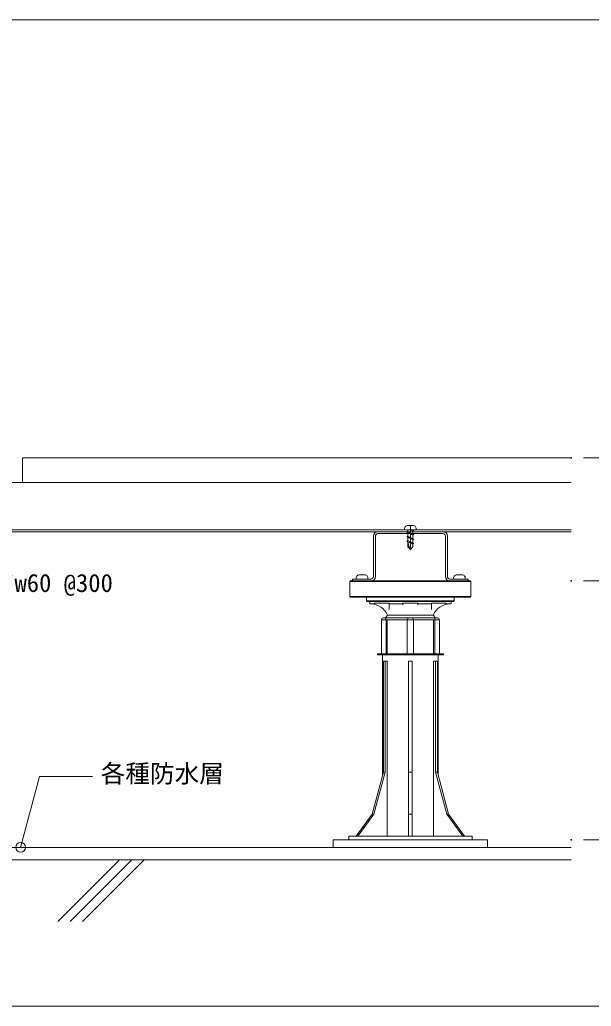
# Model space of a CAD drawing. Units: millimetres, scale not verified. Extents: x -900 to 900, y -400 to 400.
# Drawn here: x -180 to 284, y -400 to 400 of the extents above; entities that cross this region are included whole.
import ezdxf
from ezdxf.enums import TextEntityAlignment as Align

# ---------------------------------------------------------------- set-up
doc = ezdxf.new("R2010")
doc.units = ezdxf.units.MM
doc.header["$LTSCALE"] = 0.5
doc.header["$PDMODE"] = 32
doc.header["$PDSIZE"] = 0.1
for name, color, linetype, lineweight in [('0-0_0', 7, 'Continuous', 20), ('1-0__1-0_', 7, 'Continuous', 18), ('1-2_MOJI', 7, 'Continuous', 18), ('1-4_HATCH', 5, 'Continuous', 18), ('1-5_KUTAI', 9, 'Continuous', 18), ('1-6_BOUSUI', 3, 'Continuous', 18), ('1-7_本体', 1, 'Continuous', 18), ('1-9_00panel', 7, 'Continuous', 18)]:
    doc.layers.add(name, color=color, linetype=linetype, lineweight=lineweight)
doc.layers.add('1-3_Defpoints', color=7, linetype='Continuous')
doc.styles.add('ＭＳ ゴシック', font='')
doc.styles.get('ＭＳ ゴシック').set_extended_font_data('MS Gothic')

# ---------------------------------------------------------------- blocks, each defined once
blk = doc.blocks.new('_DOT')
at = {"layer": '0-0_0'}
for p, q in [((-0.5, 0), (-1, 0)), ((0.25, 0), (-0.25, 0))]:
    blk.add_line(p, q, dxfattribs=at)
blk.add_circle((0, 0), 0.25, dxfattribs=at)
blk = doc.blocks.new('D7')
at = {"layer": '1-2_MOJI', "lineweight": 20}
for p, q in [((422.0829, -2393.8071), (447.864, -2393.8071)), ((444.864, -2395.8071), (444.864, -2424.0913)), ((444.864, -2491.807), (444.864, -2463.5228)), ((422.0829, -2493.807), (447.864, -2493.807))]:
    blk.add_line(p, q, dxfattribs=at)
at = {"layer": '1-3_Defpoints'}
for p in [(412.0829, -2393.8071), (444.864, -2393.8071), (412.0829, -2493.807)]:
    blk.add_point(p, dxfattribs=at)
at = {"layer": '1-2_MOJI', "xscale": 2, "yscale": 2}
for p, rotation in [((444.864, -2393.8071), 90), ((444.864, -2493.807), 270)]:
    blk.add_blockref('_DOT', p, dxfattribs=dict(at, rotation=rotation))
at = {"layer": '1-2_MOJI', "style": 'ＭＳ ゴシック'}
blk.add_text('100', height=14.66, rotation=90, dxfattribs=at).set_placement((454.864, -2458.807), align=Align.BOTTOM_LEFT)
blk = doc.blocks.new('D8')
at = {"layer": '1-2_MOJI', "lineweight": 20}
for p, q in [((422.0829, -2493.807), (447.864, -2493.807)), ((444.864, -2495.807), (444.864, -2589.1928)), ((444.864, -2701.8071), (444.864, -2608.4212)), ((422.0829, -2703.8071), (447.864, -2703.8071))]:
    blk.add_line(p, q, dxfattribs=at)
at = {"layer": '1-3_Defpoints'}
for p in [(412.0829, -2493.807), (444.864, -2493.807), (412.0829, -2703.8071)]:
    blk.add_point(p, dxfattribs=at)
at = {"layer": '1-2_MOJI', "xscale": 2, "yscale": 2}
for p, rotation in [((444.864, -2493.807), 90), ((444.864, -2703.8071), 270)]:
    blk.add_blockref('_DOT', p, dxfattribs=dict(at, rotation=rotation))
at = {"layer": '1-2_MOJI', "style": 'ＭＳ ゴシック'}
blk.add_text('Ｈ', height=14.66, rotation=90, dxfattribs=at).set_placement((454.864, -2593.5786), align=Align.BOTTOM_LEFT)
blk = doc.blocks.new('D6')
at = {"layer": '1-2_MOJI', "lineweight": 20}
for p, q in [((422.0829, -2393.8071), (479.7406, -2393.8071)), ((476.7406, -2395.8071), (476.7406, -2470.9695)), ((476.7406, -2701.8071), (476.7406, -2626.6446)), ((422.0829, -2703.8071), (479.7406, -2703.8071))]:
    blk.add_line(p, q, dxfattribs=at)
at = {"layer": '1-3_Defpoints'}
for p in [(412.0829, -2393.8071), (476.7406, -2393.8071), (412.0829, -2703.8071)]:
    blk.add_point(p, dxfattribs=at)
at = {"layer": '1-2_MOJI', "xscale": 2, "yscale": 2}
for p, rotation in [((476.7406, -2393.8071), 90), ((476.7406, -2703.8071), 270)]:
    blk.add_blockref('_DOT', p, dxfattribs=dict(at, rotation=rotation))
at = {"layer": '1-2_MOJI', "style": 'ＭＳ ゴシック'}
blk.add_text('150～450程度', height=14.66, rotation=90, dxfattribs=at).set_placement((486.7406, -2517.4184), align=Align.BOTTOM_LEFT)

msp = doc.modelspace()

# ---------------------------------------------------------------- linework, layer by layer
at = {"layer": '1-0__1-0_'}
for p, q in [((-777.5609, 24.8613), (267.3124, 24.8613)), ((-777.5609, -13.5387), (267.3124, -13.5387)), ((-777.5609, -15.1386), (267.3124, -15.1386)), ((110.5641, -15.1386), (163.364, -15.1386)), ((134.055, -15.7032), (134.9641, -15.1521)), ((134.055, -15.7032), (139.8732, -17.5214)), ((138.9641, -18.0726), (134.055, -15.7032)), ((134.9283, -10.0102), (138.9998, -10.0102)), ((134.9641, -15.1521), (134.9641, -13.5387)), ((134.9641, -15.1521), (139.8732, -17.5214)), ((136.964, -10.0102), (136.964, -29.5388)), ((138.7651, -13.5387), (139.8732, -13.885)), ((138.9641, -17.0602), (138.9641, -14.4362)), ((106.964, -18.7389), (106.964, -51.5386)), ((108.564, -18.7389), (108.564, -51.5386)), ((110.5641, -16.7388), (163.364, -16.7388)), ((134.055, -19.3396), (139.8732, -21.1578)), ((134.055, -22.976), (139.8732, -24.7942)), ((134.9641, -18.7885), (134.9641, -16.1616)), ((134.9641, -22.4249), (134.9641, -19.798)), ((134.9641, -23.4148), (134.9641, -27.5387)), ((139.8732, -17.5214), (138.9641, -18.0726)), ((138.9641, -20.6966), (138.9641, -18.0726)), ((138.9641, -24.333), (138.9641, -21.709)), ((165.3641, -18.7389), (165.3641, -51.5386)), ((166.9641, -18.7389), (166.9641, -51.5386)), ((134.9641, -27.5387), (136.964, -29.5388)), ((138.9641, -27.5387), (136.964, -29.5388)), ((138.9641, -25.3453), (138.9641, -27.5387)), ((185.964, -55.6387), (87.964, -55.6387)), ((87.964, -55.6387), (87.964, -67.6387)), ((88.464, -55.1389), (185.4641, -55.1389)), ((89.9641, -53.5387), (104.9641, -53.5387)), ((89.9641, -53.5387), (89.9641, -55.1389)), ((89.9641, -55.1389), (104.9641, -55.1389)), ((93.1296, -53.5387), (102.3795, -53.5387)), ((95.7189, -50.0102), (99.7903, -50.0102)), ((168.964, -53.5387), (183.9641, -53.5387)), ((168.964, -55.1389), (183.9641, -55.1389)), ((172.1296, -53.5387), (181.3795, -53.5387)), ((174.7189, -50.0102), (178.7903, -50.0102)), ((183.9641, -53.5387), (183.9641, -55.1389)), ((185.964, -67.6387), (185.964, -55.6387))]:
    msp.add_line(p, q, dxfattribs=at)
msp.add_lwpolyline([(139.1557, -13.5387), (139.8732, -13.885), (138.9641, -14.4362), (137.1048, -13.5387)], dxfattribs=at)
for points in [[(134.055, -19.3396), (134.9641, -18.7885), (139.8732, -21.1578), (138.9641, -21.709)], [(134.055, -22.976), (134.9641, -22.4249), (139.8732, -24.7942), (138.9641, -25.3453)]]:
    msp.add_lwpolyline(points, close=True, dxfattribs=at)
for centre, radius, start, end in [((110.5641, -18.7389), 3.6, 90, 180), ((134.9283, -12.7245), 2.7143, 89.99998, 197.4576), ((138.9998, -12.7245), 2.7143, 342.54239, 89.99998), ((163.364, -18.7389), 3.6, 0, 90), ((110.5641, -18.7389), 2, 90, 180), ((149.6365, -22.0071), 14.7417, 185.55608, 210.72475), ((163.364, -18.7389), 2, 0, 90), ((88.464, -55.6387), 0.5, 90, 180), ((95.7189, -52.7244), 2.7143, 89.99998, 197.4576), ((99.7903, -52.7244), 2.7143, 342.54239, 89.99998), ((104.9641, -51.5386), 2, 270, 0), ((104.9641, -51.5386), 3.6, 270, 0), ((168.964, -51.5386), 3.6, 180, 270), ((168.964, -51.5386), 2, 180, 270), ((174.7189, -52.7244), 2.7143, 89.99998, 197.4576), ((178.7903, -52.7244), 2.7143, 342.54239, 89.99998), ((185.4641, -55.6387), 0.5, 0, 90)]:
    msp.add_arc(centre, radius, start, end, dxfattribs=at)
at = {"layer": '1-2_MOJI'}
for p, q in [((-179.0653, -271.1387), (-163.6985, -213.7893)), ((-163.6985, -213.7893), (-120.6836, -213.7893))]:
    msp.add_line(p, q, dxfattribs=at)
msp.add_lwpolyline([(-900, -400), (900, -400), (900, 400), (-900, 400)], close=True, dxfattribs=at)
msp.add_circle((-179.0653, -271.1387), 4, dxfattribs=at)
at = {"layer": '1-4_HATCH'}
for p, q in [((-148.9359, -331.1387), (-98.9359, -281.1387)), ((-138.9359, -331.1387), (-88.9359, -281.1387)), ((-128.9359, -331.1387), (-78.9359, -281.1387))]:
    msp.add_line(p, q, dxfattribs=at)
at = {"layer": '1-5_KUTAI'}
msp.add_line((267.3124, -281.1387), (-792.5609, -281.1387), dxfattribs=at)
at = {"layer": '1-6_BOUSUI'}
msp.add_line((267.3124, -271.1387), (-792.5609, -271.1387), dxfattribs=at)
msp.add_lwpolyline([(74.464, -271.1385), (199.464, -271.1385), (199.464, -265.1385), (74.464, -265.1385)], close=True, dxfattribs=at)
at = {"layer": '1-7_本体'}
for p, q in [((87.964, -67.6387), (185.964, -67.6387)), ((185.464, -68.1387), (88.464, -68.1387)), ((101.964, -71.6387), (171.964, -71.6387)), ((103.964, -71.6387), (103.964, -73.6387)), ((169.964, -73.6387), (169.964, -71.6387)), ((172.464, -71.1387), (172.464, -68.1387)), ((107.8841, -73.6387), (103.964, -73.6387)), ((107.8841, -73.6387), (107.8841, -73.1387)), ((107.8841, -73.1387), (119.8838, -73.1387)), ((107.8841, -73.6387), (107.8841, -73.6285)), ((107.8842, -73.6355), (107.8842, -73.1387)), ((119.8838, -73.6387), (119.8838, -73.1387)), ((119.8838, -73.6387), (130.9633, -73.6387)), ((119.8842, -78.2014), (119.8839, -73.6285)), ((130.9633, -73.6387), (130.9633, -73.1387)), ((130.9633, -73.6387), (130.9633, -73.6284)), ((130.9635, -74.5325), (130.9633, -73.6396)), ((130.9635, -74.5325), (130.9635, -73.1387)), ((142.9633, -73.6286), (142.9635, -74.5325)), ((142.9633, -73.6387), (154.043, -73.6387)), ((154.043, -73.1387), (166.0433, -73.1387)), ((154.043, -73.6387), (154.043, -73.1387)), ((154.043, -73.6285), (154.0433, -78.2014)), ((154.0433, -78.2014), (154.0433, -73.1387)), ((166.0433, -73.6387), (166.0433, -73.1387)), ((166.0433, -73.6387), (169.964, -73.6387)), ((117.2129, -86.6387), (113.4629, -86.6387)), ((113.4629, -86.6387), (113.4629, -114.1385)), ((115.4629, -85.1387), (114.9629, -85.1387)), ((114.9629, -85.1387), (116.4629, -85.1387)), ((115.214, -85.1387), (117.6479, -85.1387)), ((115.4629, -85.1387), (116.864, -85.1387)), ((116.4629, -85.1387), (118.6479, -85.1387)), ((118.3096, -82.7294), (116.864, -85.1387)), ((118.1957, -86.6387), (117.2129, -86.6387)), ((117.2129, -86.6387), (117.2129, -114.1385)), ((118.1957, -86.6387), (118.1957, -114.1385)), ((134.4641, -86.6387), (118.1957, -86.6387)), ((118.3096, -82.7294), (155.6184, -82.7294)), ((118.6479, -85.1387), (135.9641, -85.1387)), ((134.464, -86.6387), (134.464, -114.1385)), ((139.464, -86.6387), (134.464, -86.6387)), ((135.964, -85.1387), (137.964, -85.1387)), ((137.964, -85.1387), (155.2802, -85.1387)), ((139.464, -86.6387), (139.464, -114.1385)), ((155.7324, -86.6387), (139.464, -86.6387)), ((155.2802, -85.1387), (157.4651, -85.1387)), ((157.064, -85.1387), (155.6184, -82.7294)), ((156.7151, -86.6387), (155.7324, -86.6387)), ((155.7324, -86.6387), (155.7324, -114.1385)), ((158.714, -85.1387), (156.2802, -85.1387)), ((156.7151, -86.6387), (156.7151, -114.1385)), ((160.4651, -86.6387), (156.7151, -86.6387)), ((157.064, -85.1387), (158.4651, -85.1387)), ((157.4651, -85.1387), (158.9651, -85.1387)), ((158.9651, -85.1387), (158.4651, -85.1387)), ((160.4651, -114.1385), (160.4651, -86.6387)), ((110.214, -114.1385), (110.214, -115.1385)), ((110.214, -114.1385), (113.7978, -114.1385)), ((163.714, -115.1385), (110.214, -115.1385)), ((136.964, -114.1385), (113.7978, -114.1385)), ((114.464, -115.1385), (114.464, -212.4304)), ((160.1302, -114.1385), (136.964, -114.1385)), ((159.464, -212.4322), (159.464, -115.1385)), ((163.714, -114.1385), (160.1302, -114.1385)), ((163.714, -115.1385), (163.714, -114.1385)), ((116.5793, -120.1385), (115.0794, -120.1385)), ((115.0794, -120.1385), (115.0794, -210.1385)), ((118.2715, -120.1385), (116.5793, -120.1385)), ((116.5793, -120.1385), (116.5793, -210.1385)), ((118.2715, -120.1385), (118.2715, -262.1385)), ((138.4635, -120.1385), (135.4635, -120.1385)), ((135.4635, -120.1385), (135.4635, -210.1385)), ((138.4635, -120.1385), (138.4635, -210.1385)), ((155.656, -120.1385), (157.3481, -120.1385)), ((155.656, -120.1385), (155.656, -262.1385)), ((157.3481, -210.1385), (157.3481, -120.1385)), ((158.8482, -120.1385), (157.3481, -120.1385)), ((158.8482, -120.1385), (158.8482, -210.1385)), ((115.0794, -210.1385), (105.9501, -244.1385)), ((116.5793, -210.1385), (107.4501, -244.1385)), ((116.5793, -210.1385), (115.0794, -210.1385)), ((135.4635, -210.1385), (135.4633, -244.1385)), ((138.4635, -210.1385), (135.4635, -210.1385)), ((138.4635, -210.1385), (138.4633, -244.1385)), ((166.4772, -244.1385), (157.3481, -210.1385)), ((158.8482, -210.1385), (157.3481, -210.1385)), ((158.8482, -210.1385), (167.9772, -244.1385)), ((105.9501, -244.1385), (92.9512, -262.1385)), ((107.4501, -244.1385), (94.4512, -262.1385)), ((107.4501, -244.1385), (105.9501, -244.1385)), ((135.4633, -244.1385), (135.4629, -262.1385)), ((138.4633, -244.1385), (135.4633, -244.1385)), ((138.4633, -244.1385), (138.4629, -262.1385)), ((179.4757, -262.1385), (166.4772, -244.1385)), ((167.9772, -244.1385), (166.4772, -244.1385)), ((167.9772, -244.1385), (180.9758, -262.1385)), ((186.964, -262.1385), (86.964, -262.1385)), ((86.964, -262.1385), (86.964, -265.1385)), ((186.964, -265.1385), (186.964, -262.1385)), ((186.964, -265.1385), (86.964, -265.1385))]:
    msp.add_line(p, q, dxfattribs=at)
for points in [[(101.464, -68.1387), (101.464, -71.1387), (172.464, -71.1387)], [(142.9633, -73.6387), (142.9633, -73.1387), (130.9633, -73.1387)], [(138.4635, -120.1385), (138.4635, -120.1385), (138.4635, -262.1385)]]:
    msp.add_lwpolyline(points, dxfattribs=at)
for centre, radius, start, end in [((88.464, -67.6387), 0.5, 180, 270), ((101.964, -71.1387), 0.5, 180, 270), ((171.964, -71.1387), 0.5, 270, 0), ((185.464, -67.6387), 0.5, 270, 0), ((104.5183, -88.6285), 15, 23.15819, 87.88245), ((169.4098, -88.6285), 15, 92.11755, 156.84181), ((114.9629, -86.6387), 1.5, 90, 180), ((135.964, -86.6387), 1.5, 90, 180), ((137.964, -86.6387), 1.5, 0, 90), ((158.9651, -86.6387), 1.5, 0, 90)]:
    msp.add_arc(centre, radius, start, end, dxfattribs=at)
for centre, major_axis, ratio, start_param, end_param in [((116.4629, -86.6387), (0, -1.5), 0.500007, 1.57079633, 3.14159265), ((157.4651, -86.6387), (0, 1.5), 0.500019, 0, 1.57079633)]:
    msp.add_ellipse(centre, major_axis=major_axis, ratio=ratio, start_param=start_param, end_param=end_param, dxfattribs=at)
at = {"layer": '1-9_00panel'}
msp.add_lwpolyline([(267.3124, 44.8613), (-177.5609, 44.8613), (-177.5609, 24.8613), (267.3124, 24.8613)], dxfattribs=at)

# ---------------------------------------------------------------- block references
at = {"layer": '1-2_MOJI'}
for name in ['D7', 'D6', 'D8']:
    msp.add_blockref(name, (-144.7705, 2438.6684), dxfattribs=at)

# ---------------------------------------------------------------- texts
at = {"layer": '1-2_MOJI', "style": 'ＭＳ ゴシック'}
for s, p in [('根太：高耐食鋼 t40*w60 @300', (-373.8991, -68.4597)), ('各種防水層', (-114.1836, -222.9979))]:
    msp.add_text(s, height=14.66, dxfattribs=at).set_placement(p, align=Align.BOTTOM_LEFT)

doc.saveas('drawing.dxf')
